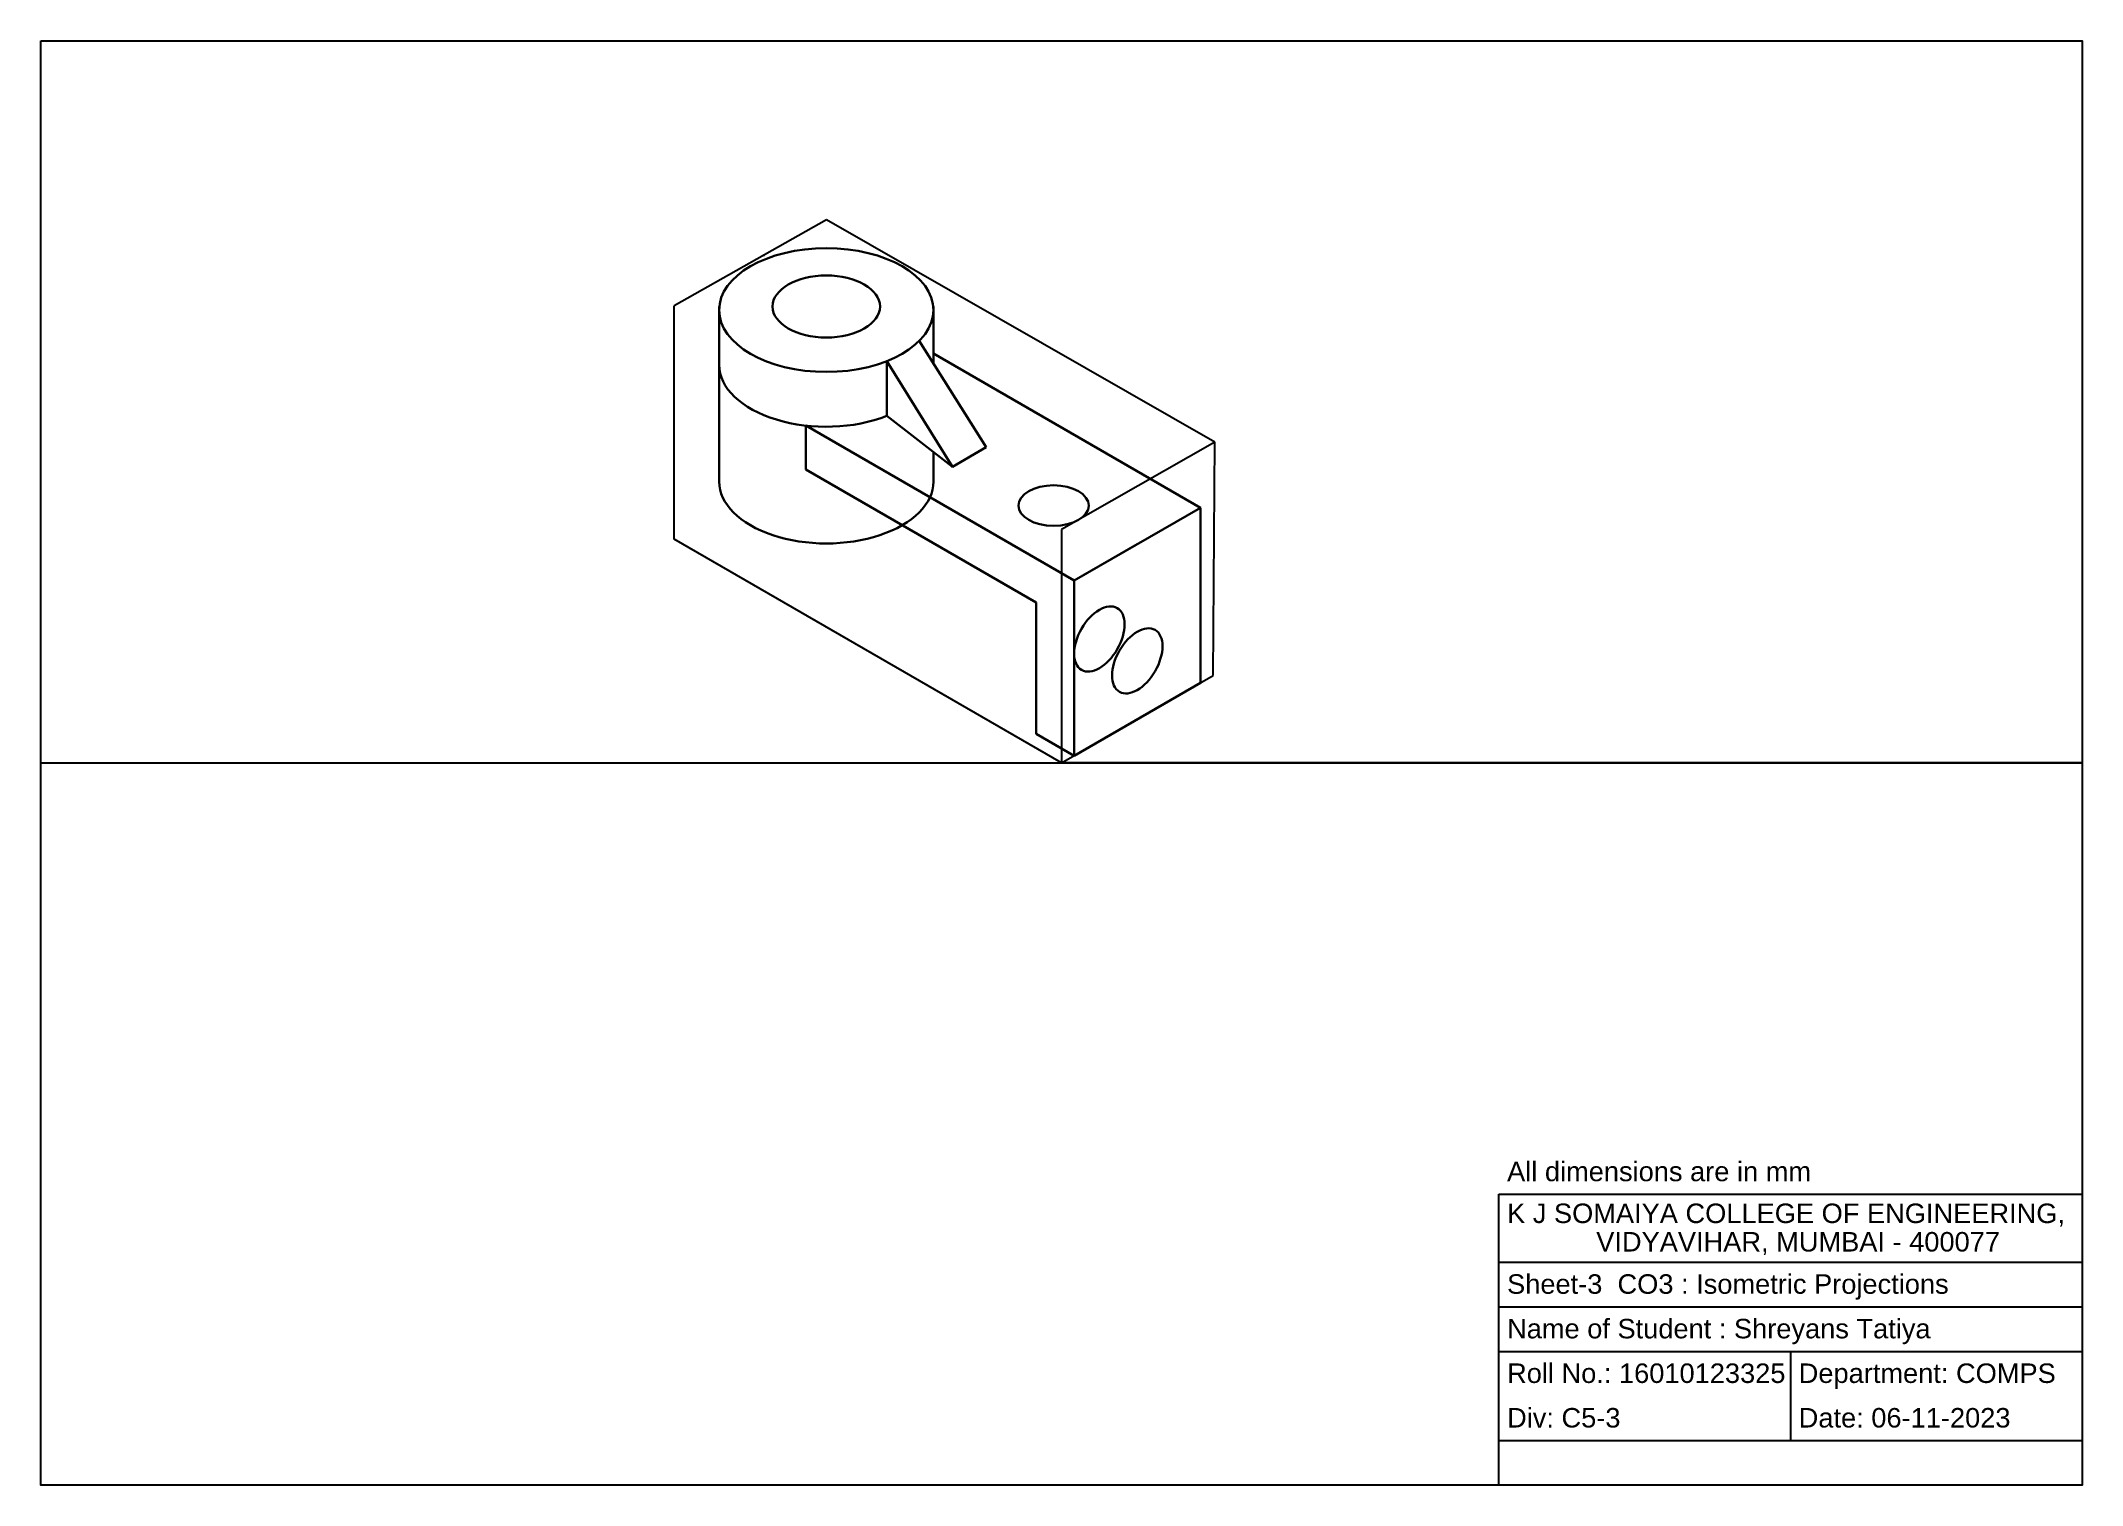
# Model space of a CAD drawing. Header units: millimetres. Extents: x 1774 to 2194, y 2058 to 2355.
import ezdxf

# ---------------------------------------------------------------- set-up
doc = ezdxf.new("R2010")
doc.units = ezdxf.units.MM
doc.styles.get("Standard").update_dxf_attribs({"font": 'arial.ttf'})

msp = doc.modelspace()

# ---------------------------------------------------------------- linework, layer by layer
for p, q in [((1935.53, 2317.8), (1904.18, 2300.12)), ((2015.39, 2272.11), (1935.53, 2317.8)), ((1922.75, 2310.39), (1922.58, 2310.49)), ((1904.18, 2252.12), (1904.18, 2300.12)), ((1913.83, 2285.55), (1913.42, 2285.78)), ((1961.44, 2267.05), (1968.37, 2271.05)), ((2015.39, 2272.11), (1983.85, 2254.12)), ((2015.03, 2224.12), (2015.39, 2272.11)), ((1961.44, 2267.05), (1961.44, 2267.05)), ((1983.85, 2206.12), (1904.18, 2252.12)), ((1983.85, 2254.12), (1983.85, 2206.12)), ((1986.45, 2243.62), (1999.44, 2251.12)), ((1986.45, 2243.62), (1986.45, 2243.62)), ((1983.85, 2206.12), (2015.03, 2224.12)), ((1999.44, 2215.12), (2012.43, 2222.62)), ((1773.85, 2206.12), (1983.85, 2206.12)), ((1983.85, 2206.12), (2193.85, 2206.12)), ((2193.85, 2206.12), (1983.85, 2206.12)), ((1986.45, 2207.62), (1986.45, 2207.62)), ((2073.85, 2117.44), (2193.85, 2117.44)), ((2073.85, 2057.62), (2073.85, 2117.44)), ((2073.85, 2103.45), (2193.85, 2103.45)), ((2073.85, 2094.28), (2193.85, 2094.28)), ((2073.85, 2085.12), (2193.85, 2085.12)), ((2133.85, 2085.12), (2133.85, 2066.78)), ((2073.85, 2066.78), (2193.85, 2066.78))]:
    msp.add_line(p, q)
at = {"lineweight": 30}
for p, q in [((1913.42, 2299.99), (1913.42, 2263.99)), ((1957.51, 2299.99), (1957.51, 2288.33)), ((1968.37, 2271.05), (1954.6, 2292.95)), ((2012.43, 2258.62), (1957.51, 2290.33)), ((1947.94, 2288.77), (1947.94, 2277.5)), ((1947.94, 2288.77), (1961.44, 2267.05)), ((1947.94, 2277.5), (1961.44, 2267.05)), ((1986.45, 2243.62), (1931.23, 2275.5)), ((1931.23, 2275.5), (1931.23, 2266.5)), ((1957.51, 2270.1), (1957.51, 2263.99)), ((1961.44, 2267.05), (1968.37, 2271.05)), ((1931.23, 2266.5), (1978.66, 2239.12)), ((2012.43, 2258.62), (1986.45, 2243.62)), ((2012.43, 2222.62), (2012.43, 2258.62)), ((1986.45, 2243.62), (1999.44, 2251.12)), ((1986.45, 2207.62), (1986.45, 2243.62)), ((1978.66, 2212.12), (1978.66, 2239.12)), ((2012.43, 2222.62), (1986.45, 2207.62)), ((1986.45, 2207.62), (1978.66, 2212.12))]:
    msp.add_line(p, q, dxfattribs=at)
msp.add_lwpolyline([(1773.85, 2354.62), (2193.85, 2354.62), (2193.85, 2057.62), (1773.85, 2057.62)], close=True)
msp.add_lwpolyline([(1773.85, 2354.62), (2193.85, 2354.62), (2193.85, 2057.62), (1773.85, 2057.62)], close=True)
for centre, major_axis in [((1935.46, 2299.26), (-22.05, 0)), ((1935.46, 2299.99), (-11.06, 0)), ((1991.65, 2231.62), (-3.67, -6.36)), ((1999.44, 2227.12), (-3.67, -6.36)), ((1999.44, 2227.12), (-3.67, -6.36))]:
    msp.add_ellipse(centre, major_axis=major_axis, ratio=0.57735, dxfattribs=at)
for centre, start_param, end_param in [((1935.46, 2287.99), 5.824456, 5.833825), ((1935.46, 2287.99), 6.283185, 8.455671), ((1935.46, 2263.99), 0, 3.141593)]:
    msp.add_ellipse(centre, major_axis=(-22.05, 0), ratio=0.57735, start_param=start_param, end_param=end_param, dxfattribs=at)
at = {"linetype": 'Continuous', "lineweight": 30}
msp.add_ellipse((1982.23, 2259.05), major_axis=(-7.23, 0), ratio=0.57735, dxfattribs=at)

# ---------------------------------------------------------------- texts
for s, height, p in [('All dimensions are in mm', 4.0079, (2075.53, 2120.12)), ('K J SOMAIYA COLLEGE OF ENGINEERING, ', 4.0079, (2075.53, 2111.51)), ('VIDYAVIHAR, MUMBAI - 400077', 4.0079, (2093.87, 2105.66)), ('Sheet-3  CO3 : Isometric Projections', 4.0079, (2075.53, 2096.97)), ('Name of Student : Shreyans Tatiya', 4.0079, (2075.53, 2087.8)), ('Roll No.: 16010123325', 4.0079, (2075.53, 2078.63)), ('Department: COMPS', 4.0079, (2135.53, 2078.63)), ('Div: C5-3', 4.008, (2075.53, 2069.47)), ('Date: 06-11-2023', 4.0079, (2135.53, 2069.47))]:
    msp.add_text(s, height=height).set_placement(p)

doc.saveas('drawing.dxf')
